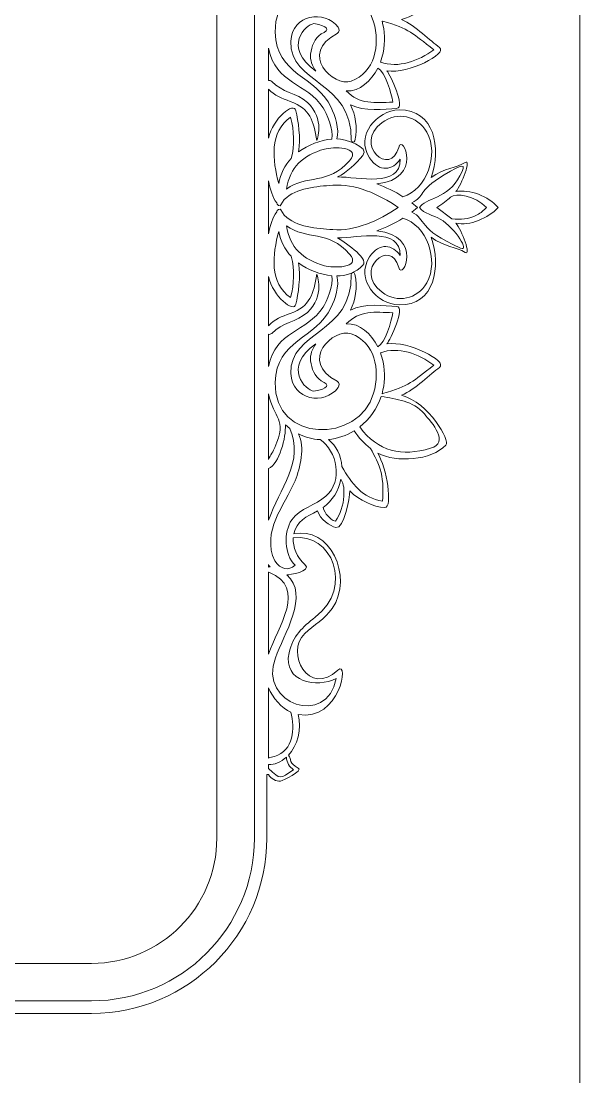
# Model space of a CAD drawing. Header units: millimetres. Extents: x -295 to 213, y -77 to 90.
# Drawn here: x 39.73 to 62.04, y -20.41 to 21.78 of the extents above; entities that cross this region are included whole.
import ezdxf

# ---------------------------------------------------------------- set-up
doc = ezdxf.new("R2010")
doc.units = ezdxf.units.MM
doc.header["$MEASUREMENT"] = 0
doc.layers.add('Layer 1', color=7, linetype='Continuous')

msp = doc.modelspace()

# ---------------------------------------------------------------- linework, layer by layer
at = {"layer": 'Layer 1', "color": 240, "lineweight": 9}
for points in [[(62.0448, -20.6608), (62.0448, -20.6608), (62.0448, 49.337), (62.0448, 49.337)], [(47.5449, -10.875), (47.5449, -10.875), (47.5449, 39.1249), (47.5449, 39.1249)], [(42.5448, -15.875), (45.2988, -15.875), (47.5449, -13.6288), (47.5449, -10.875)], [(22.5447, -15.875), (22.5447, -15.875), (42.5448, -15.875), (42.5448, -15.875)]]:
    msp.add_open_spline(points, degree=3, dxfattribs=at)
at = {"layer": 'Layer 1', "color": 114, "lineweight": 20}
for points in [[(49.0448, 39.1249), (49.0448, 39.1249), (49.0448, -10.875), (49.0448, -10.875)], [(49.6095, 20.6983), (49.6095, 20.6983), (49.6095, 19.4046), (49.6095, 19.4046)], [(49.6095, 19.062), (49.6095, 19.062), (49.6095, 17.0976), (49.6095, 17.0976)], [(49.6095, 15.3913), (49.6095, 15.3913), (49.6095, 14.4943), (49.6095, 14.4943)], [(49.6095, 14.4943), (49.6095, 14.4943), (49.6095, 13.2775), (49.6095, 13.2775)], [(50.2397, 14.6459), (50.2397, 14.6459), (50.1086, 14.433), (50.1086, 14.433)], [(50.1086, 14.2358), (50.1086, 14.2358), (50.2397, 14.0229), (50.2397, 14.0229)], [(56.3334, 14.3344), (56.3334, 14.3344), (56.9356, 13.8755), (56.9356, 13.8755)], [(49.6095, 9.6068), (49.6095, 9.6068), (49.6095, 11.5712), (49.6095, 11.5712)], [(49.6095, 7.9705), (49.6095, 7.9705), (49.6095, 9.2642), (49.6095, 9.2642)], [(49.6095, 4.2602), (49.6095, 4.2602), (49.6095, 6.8874), (49.6095, 6.8874)], [(49.6095, 3.8959), (50.0468, 4.0845), (50.3154, 5.152), (50.2834, 5.6464)], [(50.4557, 5.4938), (51.0611, 4.1971), (50.0463, 3.0779), (49.6095, 1.8355)], [(50.2834, 5.6464), (50.2834, 5.6464), (50.4557, 5.4938), (50.4557, 5.4938)], [(49.6095, 1.8355), (49.6095, 1.8355), (49.6095, 3.8959), (49.6095, 3.8959)], [(49.6095, -0.04), (49.6095, -0.04), (49.6095, 0.0636), (49.6095, 0.0636)], [(49.6095, -3.513), (49.6095, -3.513), (49.6095, -0.2402), (49.6095, -0.2402)], [(49.6095, -7.6738), (49.6095, -7.6738), (49.6095, -4.8667), (49.6095, -4.8667)], [(49.6095, -8.0896), (49.6095, -8.0896), (49.6095, -7.9263), (49.6095, -7.9263)], [(49.5448, -10.875), (49.5448, -14.7327), (46.4025, -17.875), (42.5448, -17.875)], [(49.0448, -10.875), (49.0448, -14.4567), (46.1265, -17.375), (42.5448, -17.375)], [(42.5448, -17.375), (42.5448, -17.375), (22.5447, -17.375), (22.5447, -17.375)], [(42.5448, -17.875), (42.5448, -17.875), (22.5447, -17.875), (22.5447, -17.875)]]:
    msp.add_open_spline(points, degree=3, dxfattribs=at)
for points, knots in [([(49.6095, 37.0036), (49.9524, 37.5391), (50.4209, 37.0799), (50.8013, 36.8785), (50.8013, 36.8785), (50.9837, 36.7819), (50.4673, 36.6204), (50.4261, 36.2475), (50.4261, 36.2475), (50.4248, 36.2349), (50.4177, 36.2282), (50.4128, 36.2211), (50.4128, 36.2211), (50.7574, 35.8625), (50.9438, 35.1729), (50.8011, 34.5973), (50.8011, 34.5973), (52.472, 34.8813), (52.8342, 32.3981), (52.3824, 32.8261), (52.3824, 32.8261), (51.223, 33.9269), (50.2591, 32.1238), (51.0598, 31.3628), (51.0598, 31.3628), (51.7747, 30.6639), (52.6933, 30.257), (52.4744, 29.0189), (52.4744, 29.0189), (52.2993, 28.028), (51.6102, 27.1427), (50.6227, 27.3827), (50.6227, 27.3827), (50.7269, 26.8683), (51.119, 26.6927), (51.5679, 26.4643), (51.5679, 26.4643), (51.6432, 26.7035), (52.2564, 27.3331), (52.4285, 27.079), (52.4285, 27.079), (52.6555, 26.7423), (52.8729, 26.1659), (52.8557, 25.6614), (52.8557, 25.6614), (53.127, 25.9261), (54.3322, 26.6397), (54.3719, 26.2061), (54.3719, 26.2061), (54.432, 25.4942), (54.3416, 24.7474), (53.9737, 24.1549), (53.9737, 24.1549), (54.9103, 24.6504), (56.9097, 24.1618), (56.7145, 23.699), (56.7145, 23.699), (56.3182, 22.7661), (55.758, 22.0688), (54.9261, 21.8438), (54.9261, 21.8438), (55.4915, 21.5962), (56.0726, 20.987), (56.4411, 20.7259), (56.4411, 20.7259), (56.7844, 20.4839), (55.191, 19.6513), (54.3407, 19.7905), (54.3407, 19.7905), (54.461, 19.6326), (55.1125, 18.3179), (54.7223, 18.2919), (54.7223, 18.2919), (54.2491, 18.259), (53.4145, 18.1574), (52.8807, 18.4365), (52.8807, 18.4365), (53.0875, 18.0294), (53.1717, 17.5577), (53.0611, 16.9964), (53.0611, 16.9964), (53.0434, 16.9057), (52.9101, 16.9272), (52.9119, 17.0187), (52.9119, 17.0187), (52.9588, 19.4195), (50.4424, 19.2559), (50.504, 20.972), (50.504, 20.972), (50.5425, 22.0432), (51.8615, 22.2573), (52.3872, 21.5343), (52.3872, 21.5343), (52.4412, 21.4598), (52.4526, 21.3314), (52.3571, 21.283), (52.3571, 21.283), (50.7932, 20.4876), (52.2028, 19.1278), (52.9146, 19.3834), (52.9146, 19.3834), (53.8572, 19.7219), (54.0791, 20.8172), (53.8091, 21.7565), (53.8091, 21.7565), (53.2284, 23.7781), (49.8182, 23.7598), (49.8779, 21.3343), (49.8779, 21.3343), (49.92, 19.6171), (51.5091, 19.6065), (52.1131, 18.3233), (52.1131, 18.3233), (52.2573, 18.0169), (52.4618, 17.4567), (52.3353, 17.0742), (52.3353, 17.0742), (52.6543, 17.0721), (53.6711, 16.7513), (53.3833, 16.4098), (53.3833, 16.4098), (53.0931, 16.0679), (52.7507, 15.7457), (52.3628, 15.5512), (52.3628, 15.5512), (53.1909, 15.5631), (54.8788, 15.092), (54.8723, 16.2592), (54.8723, 16.2592), (54.5723, 15.8208), (54.0365, 15.7137), (53.6475, 16.3133), (53.6475, 16.3133), (53.0604, 17.2178), (53.9427, 18.2067), (54.8269, 18.2304), (54.8269, 18.2304), (56.252, 18.2686), (56.5189, 16.6735), (56.1029, 15.529), (56.1029, 15.529), (56.6176, 15.9091), (57.1394, 15.9217), (57.4662, 16.1318), (57.4662, 16.1318), (57.7222, 16.2962), (57.3293, 15.2465), (57.0975, 14.9651), (57.0975, 14.9651), (57.6451, 15.0813), (58.3816, 14.7717), (58.7832, 14.3344), (58.7832, 14.3344), (58.3816, 13.8971), (57.6451, 13.5875), (57.0975, 13.7037), (57.0975, 13.7037), (57.3293, 13.4223), (57.7222, 12.3726), (57.4662, 12.537), (57.4662, 12.537), (57.1394, 12.7471), (56.6176, 12.7597), (56.1029, 13.1398), (56.1029, 13.1398), (56.5189, 11.9953), (56.252, 10.4002), (54.8269, 10.4384), (54.8269, 10.4384), (53.9427, 10.4621), (53.0604, 11.451), (53.6475, 12.3555), (53.6475, 12.3555), (54.0365, 12.9551), (54.5723, 12.848), (54.8723, 12.4096), (54.8723, 12.4096), (54.8788, 13.5768), (53.1909, 13.1057), (52.3628, 13.1176), (52.3628, 13.1176), (52.5397, 13.0289), (53.6452, 12.2988), (53.3833, 12.0252), (53.3833, 12.0252), (53.087, 11.7169), (52.7176, 11.5971), (52.3353, 11.5946), (52.3353, 11.5946), (52.4618, 11.2121), (52.2573, 10.6519), (52.1131, 10.3455), (52.1131, 10.3455), (51.5091, 9.0623), (49.92, 9.0517), (49.8779, 7.3345), (49.8779, 7.3345), (49.8182, 4.909), (53.2284, 4.8907), (53.8091, 6.9123), (53.8091, 6.9123), (54.0791, 7.8516), (53.8572, 8.9469), (52.9146, 9.2854), (52.9146, 9.2854), (52.2028, 9.541), (50.7932, 8.1812), (52.3571, 7.3858), (52.3571, 7.3858), (52.4526, 7.3374), (52.4412, 7.209), (52.3872, 7.1345), (52.3872, 7.1345), (51.8615, 6.4115), (50.5425, 6.6256), (50.504, 7.6968), (50.504, 7.6968), (50.4424, 9.4129), (52.9588, 9.2493), (52.9119, 11.6501), (52.9119, 11.6501), (52.9101, 11.7416), (53.0434, 11.7631), (53.0611, 11.6724), (53.0611, 11.6724), (53.1717, 11.1111), (53.0875, 10.6394), (52.8807, 10.2323), (52.8807, 10.2323), (53.4145, 10.5114), (54.2491, 10.4098), (54.7223, 10.3769), (54.7223, 10.3769), (55.1125, 10.3509), (54.461, 9.0362), (54.3407, 8.8783), (54.3407, 8.8783), (55.191, 9.0175), (56.7844, 8.1849), (56.4411, 7.9429), (56.4411, 7.9429), (56.0726, 7.6818), (55.4915, 7.0726), (54.9261, 6.825), (54.9261, 6.825), (56.025, 6.5278), (56.8677, 5.0064), (56.6981, 4.8327), (56.6981, 4.8327), (56.1037, 4.2238), (54.7205, 4.1188), (53.9737, 4.5139), (53.9737, 4.5139), (54.3341, 3.9333), (54.5826, 2.3288), (54.2591, 2.3411), (54.2591, 2.3411), (53.794, 2.3593), (53.2533, 2.6195), (52.8557, 3.0074), (52.8557, 3.0074), (52.8657, 2.7119), (52.6093, 1.4734), (52.3048, 1.5363), (52.3048, 1.5363), (52.0777, 1.5828), (51.6664, 1.8914), (51.5679, 2.2045), (51.5679, 2.2045), (51.119, 1.9761), (50.7269, 1.8005), (50.6227, 1.2861), (50.6227, 1.2861), (52.0214, 1.626), (53.0296, -0.398), (52.1503, -1.7001), (52.1503, -1.7001), (51.8756, -2.1073), (51.407, -2.3546), (51.0598, -2.694), (51.0598, -2.694), (50.2591, -3.455), (51.223, -5.258), (52.3824, -4.1572), (52.3824, -4.1572), (52.8342, -3.7293), (52.472, -6.2124), (50.8011, -5.9284), (50.8011, -5.9284), (50.9438, -6.504), (50.7574, -7.1936), (50.4128, -7.5522), (50.4128, -7.5522), (50.5348, -7.7288), (50.409, -7.8815), (50.8013, -8.0711), (50.8013, -8.0711), (51.0073, -8.1707), (50.1837, -8.582), (50.0901, -8.5917), (50.0901, -8.5917), (49.906, -8.6115), (49.7152, -8.4998), (49.6095, -8.3347)], [0, 0, 0, 0, 0.012987, 0.012987, 0.012987, 0.012987, 0.025974, 0.025974, 0.025974, 0.025974, 0.038961, 0.038961, 0.038961, 0.038961, 0.0519481, 0.0519481, 0.0519481, 0.0519481, 0.0649351, 0.0649351, 0.0649351, 0.0649351, 0.0779221, 0.0779221, 0.0779221, 0.0779221, 0.0909091, 0.0909091, 0.0909091, 0.0909091, 0.1038961, 0.1038961, 0.1038961, 0.1038961, 0.1168831, 0.1168831, 0.1168831, 0.1168831, 0.1298701, 0.1298701, 0.1298701, 0.1298701, 0.1428571, 0.1428571, 0.1428571, 0.1428571, 0.1558442, 0.1558442, 0.1558442, 0.1558442, 0.1688312, 0.1688312, 0.1688312, 0.1688312, 0.1818182, 0.1818182, 0.1818182, 0.1818182, 0.1948052, 0.1948052, 0.1948052, 0.1948052, 0.2077922, 0.2077922, 0.2077922, 0.2077922, 0.2207792, 0.2207792, 0.2207792, 0.2207792, 0.2337662, 0.2337662, 0.2337662, 0.2337662, 0.2467532, 0.2467532, 0.2467532, 0.2467532, 0.2597403, 0.2597403, 0.2597403, 0.2597403, 0.2727273, 0.2727273, 0.2727273, 0.2727273, 0.2857143, 0.2857143, 0.2857143, 0.2857143, 0.2987013, 0.2987013, 0.2987013, 0.2987013, 0.3116883, 0.3116883, 0.3116883, 0.3116883, 0.3246753, 0.3246753, 0.3246753, 0.3246753, 0.3376623, 0.3376623, 0.3376623, 0.3376623, 0.3506494, 0.3506494, 0.3506494, 0.3506494, 0.3636364, 0.3636364, 0.3636364, 0.3636364, 0.3766234, 0.3766234, 0.3766234, 0.3766234, 0.3896104, 0.3896104, 0.3896104, 0.3896104, 0.4025974, 0.4025974, 0.4025974, 0.4025974, 0.4155844, 0.4155844, 0.4155844, 0.4155844, 0.4285714, 0.4285714, 0.4285714, 0.4285714, 0.4415584, 0.4415584, 0.4415584, 0.4415584, 0.4545455, 0.4545455, 0.4545455, 0.4545455, 0.4675325, 0.4675325, 0.4675325, 0.4675325, 0.4805195, 0.4805195, 0.4805195, 0.4805195, 0.4935065, 0.4935065, 0.4935065, 0.4935065, 0.5064935, 0.5064935, 0.5064935, 0.5064935, 0.5194805, 0.5194805, 0.5194805, 0.5194805, 0.5324675, 0.5324675, 0.5324675, 0.5324675, 0.5454545, 0.5454545, 0.5454545, 0.5454545, 0.5584416, 0.5584416, 0.5584416, 0.5584416, 0.5714286, 0.5714286, 0.5714286, 0.5714286, 0.5844156, 0.5844156, 0.5844156, 0.5844156, 0.5974026, 0.5974026, 0.5974026, 0.5974026, 0.6103896, 0.6103896, 0.6103896, 0.6103896, 0.6233766, 0.6233766, 0.6233766, 0.6233766, 0.6363636, 0.6363636, 0.6363636, 0.6363636, 0.6493506, 0.6493506, 0.6493506, 0.6493506, 0.6623377, 0.6623377, 0.6623377, 0.6623377, 0.6753247, 0.6753247, 0.6753247, 0.6753247, 0.6883117, 0.6883117, 0.6883117, 0.6883117, 0.7012987, 0.7012987, 0.7012987, 0.7012987, 0.7142857, 0.7142857, 0.7142857, 0.7142857, 0.7272727, 0.7272727, 0.7272727, 0.7272727, 0.7402597, 0.7402597, 0.7402597, 0.7402597, 0.7532468, 0.7532468, 0.7532468, 0.7532468, 0.7662338, 0.7662338, 0.7662338, 0.7662338, 0.7792208, 0.7792208, 0.7792208, 0.7792208, 0.7922078, 0.7922078, 0.7922078, 0.7922078, 0.8051948, 0.8051948, 0.8051948, 0.8051948, 0.8181818, 0.8181818, 0.8181818, 0.8181818, 0.8311688, 0.8311688, 0.8311688, 0.8311688, 0.8441558, 0.8441558, 0.8441558, 0.8441558, 0.8571429, 0.8571429, 0.8571429, 0.8571429, 0.8701299, 0.8701299, 0.8701299, 0.8701299, 0.8831169, 0.8831169, 0.8831169, 0.8831169, 0.8961039, 0.8961039, 0.8961039, 0.8961039, 0.9090909, 0.9090909, 0.9090909, 0.9090909, 0.9220779, 0.9220779, 0.9220779, 0.9220779, 0.9350649, 0.9350649, 0.9350649, 0.9350649, 0.9480519, 0.9480519, 0.9480519, 0.9480519, 0.961039, 0.961039, 0.961039, 0.961039, 0.974026, 0.974026, 0.974026, 0.974026, 1, 1, 1, 1]), ([(51.292, 20.4616), (51.3272, 20.7862), (51.4439, 21.0772), (51.7118, 21.2657), (51.7118, 21.2657), (52.0897, 21.4358), (51.9941, 21.5736), (51.4251, 21.6792), (51.4251, 21.6792), (51.098, 21.6521), (50.1534, 20.7435), (51.4976, 19.7818), (51.4976, 19.7818), (51.3544, 19.9898), (51.2664, 20.2229), (51.292, 20.4616)], [0, 0, 0, 0, 0.2, 0.2, 0.2, 0.2, 0.4, 0.4, 0.4, 0.4, 0.6, 0.6, 0.6, 0.6, 1, 1, 1, 1]), ([(54.1882, 20.5037), (54.1646, 20.3872), (54.1265, 20.2645), (54.0783, 20.141), (54.0783, 20.141), (54.8018, 19.8862), (55.5968, 20.1823), (56.2154, 20.6363), (56.2154, 20.6363), (55.3536, 21.2968), (55.2569, 21.4634), (54.1689, 21.7771), (54.1689, 21.7771), (54.1608, 21.778), (54.1535, 21.7771), (54.1457, 21.778), (54.1457, 21.778), (54.2545, 21.3887), (54.2803, 20.9599), (54.1882, 20.5037)], [0, 0, 0, 0, 0.1666667, 0.1666667, 0.1666667, 0.1666667, 0.3333333, 0.3333333, 0.3333333, 0.3333333, 0.5, 0.5, 0.5, 0.5, 0.6666667, 0.6666667, 0.6666667, 0.6666667, 1, 1, 1, 1]), ([(49.6095, 17.0976), (49.792, 17.9016), (50.6239, 18.5669), (50.7052, 18.197), (50.7052, 18.197), (50.7932, 17.7993), (50.9037, 17.1082), (50.8125, 16.5496), (50.8125, 16.5496), (51.1917, 16.8305), (51.6689, 17.0233), (52.1436, 17.0659), (52.1436, 17.0659), (52.2245, 17.4278), (51.9144, 18.1234), (51.7907, 18.3165), (51.7907, 18.3165), (51.1461, 19.327), (49.8877, 19.2511), (49.6095, 20.6983)], [0, 0, 0, 0, 0.1666667, 0.1666667, 0.1666667, 0.1666667, 0.3333333, 0.3333333, 0.3333333, 0.3333333, 0.5, 0.5, 0.5, 0.5, 0.6666667, 0.6666667, 0.6666667, 0.6666667, 1, 1, 1, 1]), ([(52.7182, 18.9903), (53.24, 18.4393), (53.8672, 18.514), (54.5769, 18.5454), (54.5769, 18.5454), (54.5228, 18.896), (54.2704, 19.758), (53.9709, 19.9015), (53.9709, 19.9015), (53.7093, 19.3948), (53.2609, 18.9488), (52.7182, 18.9903)], [0, 0, 0, 0, 0.25, 0.25, 0.25, 0.25, 0.5, 0.5, 0.5, 0.5, 1, 1, 1, 1]), ([(49.6095, 19.4046), (49.6537, 19.4164), (49.7025, 19.4076), (49.7398, 19.3673), (49.7398, 19.3673), (50.1424, 18.9322), (50.7357, 18.9157), (51.162, 18.5286)], [0, 0, 0, 0, 0.3333333, 0.3333333, 0.3333333, 0.3333333, 1, 1, 1, 1]), ([(51.162, 18.5286), (51.8822, 17.8725), (51.5418, 16.9998), (51.5413, 17.0021), (51.5413, 17.0021), (51.3961, 17.7976), (51.2918, 18.278), (50.4741, 18.5716), (50.4741, 18.5716), (50.155, 18.6857), (49.8428, 18.8073), (49.6095, 19.062)], [0, 0, 0, 0, 0.25, 0.25, 0.25, 0.25, 0.5, 0.5, 0.5, 0.5, 1, 1, 1, 1]), ([(54.981, 14.7639), (55.9128, 15.0349), (56.4377, 16.4413), (55.9312, 17.3435), (55.9312, 17.3435), (55.5584, 18.0062), (54.7417, 18.1781), (54.1434, 17.7226), (54.1434, 17.7226), (52.9643, 16.8226), (54.5019, 15.5318), (54.8099, 16.7339), (54.8099, 16.7339), (54.9621, 17.3195), (55.8209, 15.4527), (53.9316, 15.2744), (53.9316, 15.2744), (54.2997, 15.1423), (54.6528, 14.9695), (54.981, 14.7639)], [0, 0, 0, 0, 0.1666667, 0.1666667, 0.1666667, 0.1666667, 0.3333333, 0.3333333, 0.3333333, 0.3333333, 0.5, 0.5, 0.5, 0.5, 0.6666667, 0.6666667, 0.6666667, 0.6666667, 1, 1, 1, 1]), ([(50.4939, 17.939), (49.6319, 17.3666), (49.7784, 16.2064), (50.0171, 15.2905), (50.0171, 15.2905), (50.0901, 15.6788), (50.261, 16.0141), (50.5173, 16.2885), (50.5173, 16.2885), (50.6612, 16.8241), (50.636, 17.3922), (50.4939, 17.939)], [0, 0, 0, 0, 0.25, 0.25, 0.25, 0.25, 0.5, 0.5, 0.5, 0.5, 1, 1, 1, 1]), ([(51.8467, 16.6661), (50.9692, 16.4121), (50.4641, 15.9461), (50.3269, 15.0696), (50.3269, 15.0696), (51.124, 15.6492), (52, 15.2234), (52.8445, 16.1991), (52.8445, 16.1991), (53.3544, 16.7884), (52.1532, 16.7535), (51.8467, 16.6661)], [0, 0, 0, 0, 0.25, 0.25, 0.25, 0.25, 0.5, 0.5, 0.5, 0.5, 1, 1, 1, 1]), ([(55.6406, 14.3344), (55.8526, 14.6946), (56.7955, 14.6954), (57.2563, 15.5952), (57.2563, 15.5952), (57.5368, 16.143), (57.3777, 16.0758), (56.6304, 15.6332), (56.6304, 15.6332), (55.4923, 14.9591), (55.9069, 14.7906), (55.3307, 14.5236)], [0, 0, 0, 0, 0.25, 0.25, 0.25, 0.25, 0.5, 0.5, 0.5, 0.5, 1, 1, 1, 1]), ([(50.1086, 14.433), (50.0938, 14.3522), (49.9252, 14.4368), (49.9389, 14.5151), (49.9389, 14.5151), (49.7766, 14.7238), (49.6719, 15.0464), (49.6095, 15.3913)], [0, 0, 0, 0, 0.3333333, 0.3333333, 0.3333333, 0.3333333, 1, 1, 1, 1]), ([(50.2397, 14.0229), (50.7372, 13.536), (51.5379, 13.4994), (52.1766, 13.4473), (52.1766, 13.4473), (53.0489, 13.3762), (54.0273, 13.8063), (54.7881, 14.3344), (54.7881, 14.3344), (54.0273, 14.8625), (53.0489, 15.2926), (52.1766, 15.2215), (52.1766, 15.2215), (51.5379, 15.1694), (50.7372, 15.1328), (50.2397, 14.6459)], [0, 0, 0, 0, 0.2, 0.2, 0.2, 0.2, 0.4, 0.4, 0.4, 0.4, 0.6, 0.6, 0.6, 0.6, 1, 1, 1, 1]), ([(58.3173, 14.3344), (57.8447, 14.8001), (57.1081, 14.9372), (56.8758, 14.7399), (56.8758, 14.7399), (56.7504, 14.6336), (56.5478, 14.4652), (56.3334, 14.3344)], [0, 0, 0, 0, 0.3333333, 0.3333333, 0.3333333, 0.3333333, 1, 1, 1, 1]), ([(55.3307, 14.5236), (55.3307, 14.5236), (55.5563, 14.3344), (55.5563, 14.3344), (55.5563, 14.3344), (55.5563, 14.3344), (55.3307, 14.1452), (55.3307, 14.1452)], [0, 0, 0, 0, 0.3333333, 0.3333333, 0.3333333, 0.3333333, 1, 1, 1, 1]), ([(49.6095, 13.2775), (49.6719, 13.6224), (49.7766, 13.945), (49.9389, 14.1537), (49.9389, 14.1537), (49.9252, 14.232), (50.0938, 14.3166), (50.1086, 14.2358)], [0, 0, 0, 0, 0.3333333, 0.3333333, 0.3333333, 0.3333333, 1, 1, 1, 1]), ([(55.3307, 14.1452), (55.9264, 13.8692), (55.5453, 13.4682), (57.2775, 12.7118), (57.2775, 12.7118), (57.667, 12.5417), (57.0863, 13.4883), (56.467, 13.8709), (56.467, 13.8709), (56.2233, 14.0219), (55.7943, 14.0734), (55.6406, 14.3344)], [0, 0, 0, 0, 0.25, 0.25, 0.25, 0.25, 0.5, 0.5, 0.5, 0.5, 1, 1, 1, 1]), ([(56.9356, 13.8755), (57.2986, 13.8548), (57.5804, 13.8372), (57.9498, 14.0398), (57.9498, 14.0398), (58.0887, 14.1157), (58.205, 14.2236), (58.3173, 14.3344)], [0, 0, 0, 0, 0.3333333, 0.3333333, 0.3333333, 0.3333333, 1, 1, 1, 1]), ([(51.8467, 12.0027), (50.9692, 12.2567), (50.4641, 12.7227), (50.3269, 13.5992), (50.3269, 13.5992), (51.124, 13.0196), (52, 13.4454), (52.8445, 12.4697), (52.8445, 12.4697), (53.3544, 11.8804), (52.1532, 11.9153), (51.8467, 12.0027)], [0, 0, 0, 0, 0.25, 0.25, 0.25, 0.25, 0.5, 0.5, 0.5, 0.5, 1, 1, 1, 1]), ([(54.981, 13.9049), (55.9128, 13.6339), (56.4377, 12.2275), (55.9312, 11.3253), (55.9312, 11.3253), (55.5584, 10.6626), (54.7417, 10.4907), (54.1434, 10.9462), (54.1434, 10.9462), (52.9643, 11.8462), (54.5019, 13.137), (54.8099, 11.9349), (54.8099, 11.9349), (54.9621, 11.3493), (55.8209, 13.2161), (53.9316, 13.3944), (53.9316, 13.3944), (54.2997, 13.5265), (54.6528, 13.6993), (54.981, 13.9049)], [0, 0, 0, 0, 0.1666667, 0.1666667, 0.1666667, 0.1666667, 0.3333333, 0.3333333, 0.3333333, 0.3333333, 0.5, 0.5, 0.5, 0.5, 0.6666667, 0.6666667, 0.6666667, 0.6666667, 1, 1, 1, 1]), ([(50.4939, 10.7298), (49.6319, 11.3022), (49.7784, 12.4624), (50.0171, 13.3783), (50.0171, 13.3783), (50.0901, 12.99), (50.261, 12.6547), (50.5173, 12.3803), (50.5173, 12.3803), (50.6612, 11.8447), (50.636, 11.2766), (50.4939, 10.7298)], [0, 0, 0, 0, 0.25, 0.25, 0.25, 0.25, 0.5, 0.5, 0.5, 0.5, 1, 1, 1, 1]), ([(49.6095, 11.5712), (49.792, 10.7672), (50.6239, 10.1019), (50.7052, 10.4718), (50.7052, 10.4718), (50.7932, 10.8695), (50.9037, 11.5606), (50.8125, 12.1192), (50.8125, 12.1192), (51.1917, 11.8383), (51.6689, 11.6455), (52.1436, 11.6029), (52.1436, 11.6029), (52.2245, 11.241), (51.9144, 10.5454), (51.7907, 10.3523), (51.7907, 10.3523), (51.1461, 9.3418), (49.8877, 9.4177), (49.6095, 7.9705)], [0, 0, 0, 0, 0.1666667, 0.1666667, 0.1666667, 0.1666667, 0.3333333, 0.3333333, 0.3333333, 0.3333333, 0.5, 0.5, 0.5, 0.5, 0.6666667, 0.6666667, 0.6666667, 0.6666667, 1, 1, 1, 1]), ([(51.162, 10.1402), (51.8822, 10.7963), (51.5418, 11.669), (51.5413, 11.6667), (51.5413, 11.6667), (51.3961, 10.8712), (51.2918, 10.3908), (50.4741, 10.0972), (50.4741, 10.0972), (50.155, 9.9831), (49.8428, 9.8615), (49.6095, 9.6068)], [0, 0, 0, 0, 0.25, 0.25, 0.25, 0.25, 0.5, 0.5, 0.5, 0.5, 1, 1, 1, 1]), ([(49.6095, 9.2642), (49.6537, 9.2524), (49.7025, 9.2612), (49.7398, 9.3015), (49.7398, 9.3015), (50.1424, 9.7366), (50.7357, 9.7531), (51.162, 10.1402)], [0, 0, 0, 0, 0.3333333, 0.3333333, 0.3333333, 0.3333333, 1, 1, 1, 1]), ([(52.7182, 9.6785), (53.24, 10.2295), (53.8672, 10.1548), (54.5769, 10.1234), (54.5769, 10.1234), (54.5228, 9.7728), (54.2704, 8.9108), (53.9709, 8.7673), (53.9709, 8.7673), (53.7093, 9.274), (53.2609, 9.72), (52.7182, 9.6785)], [0, 0, 0, 0, 0.25, 0.25, 0.25, 0.25, 0.5, 0.5, 0.5, 0.5, 1, 1, 1, 1]), ([(51.292, 8.2072), (51.3272, 7.8826), (51.4439, 7.5916), (51.7118, 7.4031), (51.7118, 7.4031), (52.0897, 7.233), (51.9941, 7.0952), (51.4251, 6.9896), (51.4251, 6.9896), (51.098, 7.0167), (50.1534, 7.9253), (51.4976, 8.887), (51.4976, 8.887), (51.3544, 8.679), (51.2664, 8.4459), (51.292, 8.2072)], [0, 0, 0, 0, 0.2, 0.2, 0.2, 0.2, 0.4, 0.4, 0.4, 0.4, 0.6, 0.6, 0.6, 0.6, 1, 1, 1, 1]), ([(54.1882, 8.1651), (54.1646, 8.2816), (54.1265, 8.4043), (54.0783, 8.5278), (54.0783, 8.5278), (54.8018, 8.7826), (55.5968, 8.4865), (56.2154, 8.0325), (56.2154, 8.0325), (55.3536, 7.372), (55.2569, 7.2054), (54.1689, 6.8917), (54.1689, 6.8917), (54.1608, 6.8908), (54.1535, 6.8917), (54.1457, 6.8908), (54.1457, 6.8908), (54.2545, 7.2801), (54.2803, 7.7089), (54.1882, 8.1651)], [0, 0, 0, 0, 0.1666667, 0.1666667, 0.1666667, 0.1666667, 0.3333333, 0.3333333, 0.3333333, 0.3333333, 0.5, 0.5, 0.5, 0.5, 0.6666667, 0.6666667, 0.6666667, 0.6666667, 1, 1, 1, 1]), ([(49.6095, 6.8874), (49.8109, 5.8658), (50.3782, 5.9309), (49.8642, 4.7375), (49.8642, 4.7375), (49.8055, 4.6008), (49.689, 4.43), (49.6095, 4.2602)], [0, 0, 0, 0, 0.3333333, 0.3333333, 0.3333333, 0.3333333, 1, 1, 1, 1]), ([(54.1097, 6.7841), (54.7357, 6.668), (55.3669, 6.614), (55.835, 6.0815), (55.835, 6.0815), (56.1423, 5.7311), (56.8532, 4.9401), (56.0795, 4.7101), (56.0795, 4.7101), (54.9361, 4.3687), (53.988, 4.5656), (53.2514, 5.5625), (53.2514, 5.5625), (53.6407, 5.8655), (53.9463, 6.2861), (54.1097, 6.7841)], [0, 0, 0, 0, 0.2, 0.2, 0.2, 0.2, 0.4, 0.4, 0.4, 0.4, 0.6, 0.6, 0.6, 0.6, 1, 1, 1, 1]), ([(49.8618, 0.2093), (49.3142, 1.385), (50.2457, 2.4081), (50.6689, 3.4137), (50.6689, 3.4137), (50.8926, 3.9465), (51.0733, 4.7375), (50.8022, 5.282), (50.8022, 5.282), (51.0848, 5.1414), (51.3777, 5.0697), (51.6682, 5.0534), (51.6682, 5.0534), (52.3564, 4.6097), (52.5911, 3.3991), (51.9059, 2.7933), (51.9059, 2.7933), (51.5049, 2.438), (50.8535, 2.3097), (50.5378, 1.8446), (50.5378, 1.8446), (50.2095, 1.3619), (50.2337, 0.451), (50.671, 0.0395), (50.671, 0.0395), (50.3819, -0.1987), (50.1123, -0.1415), (49.8618, 0.2093)], [0, 0, 0, 0, 0.125, 0.125, 0.125, 0.125, 0.25, 0.25, 0.25, 0.25, 0.375, 0.375, 0.375, 0.375, 0.5, 0.5, 0.5, 0.5, 0.625, 0.625, 0.625, 0.625, 0.75, 0.75, 0.75, 0.75, 1, 1, 1, 1]), ([(54.1076, 3.7402), (54.1912, 3.3576), (54.1938, 2.9849), (54.1584, 2.5997), (54.1584, 2.5997), (53.3755, 2.7051), (52.9299, 3.3075), (52.5424, 3.9785), (52.5424, 3.9785), (52.516, 4.4174), (52.3181, 4.8048), (52.0008, 5.0593), (52.0008, 5.0593), (52.3674, 5.0933), (52.7194, 5.2153), (53.0341, 5.4113), (53.0341, 5.4113), (53.2075, 5.1392), (53.4269, 4.8934), (53.6826, 4.702), (53.6826, 4.702), (53.852, 4.3947), (54.0285, 4.1009), (54.1076, 3.7402)], [0, 0, 0, 0, 0.1428571, 0.1428571, 0.1428571, 0.1428571, 0.2857143, 0.2857143, 0.2857143, 0.2857143, 0.4285714, 0.4285714, 0.4285714, 0.4285714, 0.5714286, 0.5714286, 0.5714286, 0.5714286, 0.7142857, 0.7142857, 0.7142857, 0.7142857, 1, 1, 1, 1]), ([(52.6196, 2.8009), (52.5971, 2.4204), (52.4822, 2.0977), (52.2874, 1.79), (52.2874, 1.79), (52.0389, 1.8757), (51.873, 2.0933), (51.7891, 2.3396), (51.7891, 2.3396), (52.1816, 2.6204), (52.397, 3.0099), (52.4968, 3.4742), (52.4968, 3.4742), (52.6253, 3.2409), (52.6353, 3.0788), (52.6196, 2.8009)], [0, 0, 0, 0, 0.2, 0.2, 0.2, 0.2, 0.4, 0.4, 0.4, 0.4, 0.6, 0.6, 0.6, 0.6, 1, 1, 1, 1]), ([(49.8836, -3.6627), (50.2169, -2.7542), (51.2581, -1.1409), (50.3457, -0.3526), (50.3457, -0.3526), (50.4176, -0.3526), (51.3628, -0.2144), (51.0652, 0.0614), (51.0652, 0.0614), (50.7448, 0.3562), (50.5788, 0.7557), (50.5991, 1.1306), (50.5991, 1.1306), (52.1128, 1.3486), (53.0555, -0.8191), (51.4764, -2.0447), (51.4764, -2.0447), (50.9705, -2.4374), (50.5753, -2.788), (50.4297, -3.4651), (50.4297, -3.4651), (50.176, -4.6425), (51.5479, -4.8848), (52.3126, -4.4892), (52.3126, -4.4892), (51.975, -6.4449), (49.1912, -5.5471), (49.8836, -3.6627)], [0, 0, 0, 0, 0.125, 0.125, 0.125, 0.125, 0.25, 0.25, 0.25, 0.25, 0.375, 0.375, 0.375, 0.375, 0.5, 0.5, 0.5, 0.5, 0.625, 0.625, 0.625, 0.625, 0.75, 0.75, 0.75, 0.75, 1, 1, 1, 1]), ([(49.6095, 0.0636), (49.6297, 0.0297), (49.6517, -0.0022), (49.6741, -0.0327), (49.6741, -0.0327), (49.6491, -0.0282), (49.6267, -0.0313), (49.6095, -0.04)], [0, 0, 0, 0, 0.3333333, 0.3333333, 0.3333333, 0.3333333, 1, 1, 1, 1]), ([(49.6095, -0.2402), (49.6138, -0.2429), (49.6186, -0.2454), (49.6242, -0.2475), (49.6242, -0.2475), (51.1835, -0.8649), (49.9683, -2.4385), (49.6095, -3.513)], [0, 0, 0, 0, 0.3333333, 0.3333333, 0.3333333, 0.3333333, 1, 1, 1, 1]), ([(49.6095, -4.8667), (49.7741, -5.2649), (50.1411, -5.6781), (50.4974, -5.8361), (50.4974, -5.8361), (50.6647, -6.49), (50.6265, -7.3624), (49.85, -7.605), (49.85, -7.605), (49.7627, -7.6324), (49.6834, -7.6462), (49.6095, -7.6738)], [0, 0, 0, 0, 0.25, 0.25, 0.25, 0.25, 0.5, 0.5, 0.5, 0.5, 1, 1, 1, 1]), ([(49.6095, -7.9263), (49.8461, -7.9575), (50.1095, -7.8271), (50.3228, -7.639), (50.3228, -7.639), (50.3361, -7.8645), (50.443, -8.0239), (50.613, -8.1387), (50.613, -8.1387), (50.0427, -8.5113), (50.1122, -8.5485), (49.6095, -8.0896)], [0, 0, 0, 0, 0.25, 0.25, 0.25, 0.25, 0.5, 0.5, 0.5, 0.5, 1, 1, 1, 1]), ([(49.6095, -8.3347), (49.6095, -8.3347), (49.5448, -8.3347), (49.5448, -8.3347), (49.5448, -8.3347), (49.5448, -8.3347), (49.5448, -10.875), (49.5448, -10.875)], [0, 0, 0, 0, 0.3333333, 0.3333333, 0.3333333, 0.3333333, 1, 1, 1, 1])]:
    msp.add_open_spline(points, degree=3, knots=knots, dxfattribs=at)

doc.saveas('drawing.dxf')
